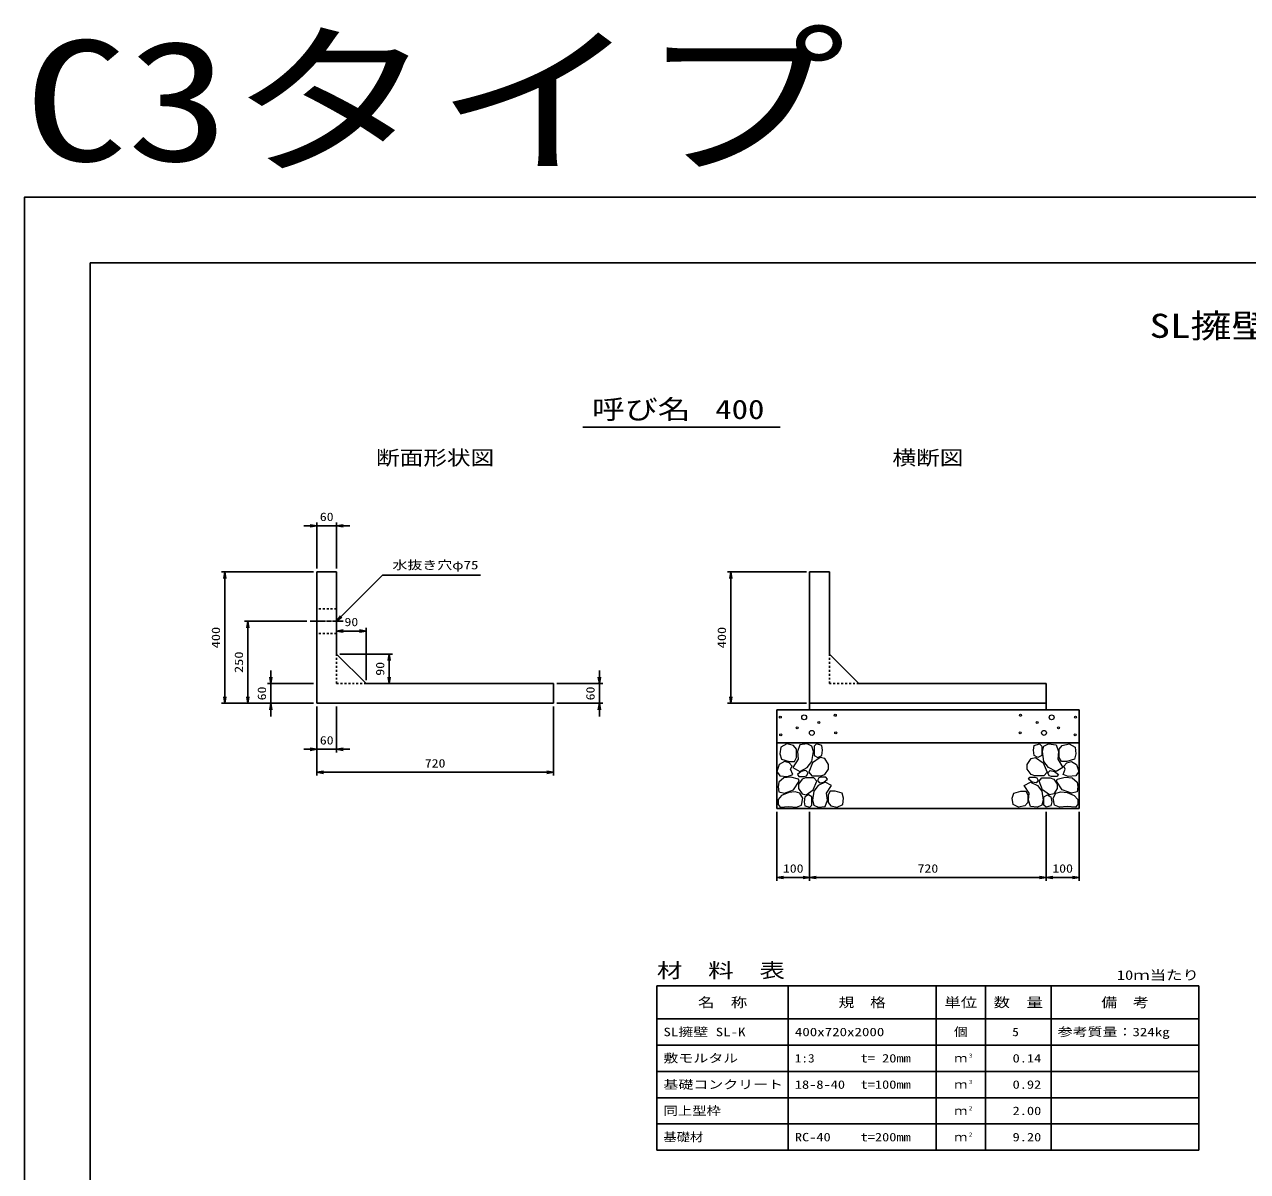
# Model space of a CAD drawing. Units: millimetres at full size; some dimension numbers follow another scale. Extents: x 0 to 8410, y 0 to 6466.
# Drawn here: x 0 to 3723, y 2975 to 6466 of the extents above; entities that cross this region are included whole.
import ezdxf
from ezdxf.enums import TextEntityAlignment as Align

# ---------------------------------------------------------------- set-up
doc = ezdxf.new("R2010")
doc.units = ezdxf.units.MM
doc.linetypes.add('CHAIN', pattern=[18.5, 12, -1.5, 3.5, -1.5])
doc.linetypes.add('DASHED_SPACED', pattern=[12, 6, -6])
for name, color, linetype, lineweight in [('D-BMK', 2, 'CHAIN', 25), ('D-DCR-HCHn', 4, 'Continuous', 9), ('D-MTR-FRAM', 7, 'Continuous', 25), ('D-MTR-LINE', 7, 'Continuous', 25), ('D-STR-DIM', 7, 'Continuous', 25), ('D-STR-STRn', 1, 'Continuous', 25), ('D-STR-TXT', 7, 'Continuous', 25), ('D-TTL', 2, 'Continuous', 25), ('D-TTL-TXT', 7, 'Continuous', 25)]:
    doc.layers.add(name, color=color, linetype=linetype, lineweight=lineweight)
doc.layers.add('D-MTR', color=7, linetype='Continuous')
doc.layers.add('D-MTR-TXT', color=7, linetype='Continuous')
doc.styles.add('ＭＳ ゴシック', font='')
doc.styles.get('ＭＳ ゴシック').set_extended_font_data('MS Gothic')

# ---------------------------------------------------------------- blocks, each defined once
blk = doc.blocks.new('open_arrow')
at = {"color": 0, "linetype": 'Continuous', "lineweight": -2}
blk.add_lwpolyline([(7.5, 1.25), (0, 0), (7.5, -1.25)], dxfattribs=at)

msp = doc.modelspace()

# ---------------------------------------------------------------- linework, layer by layer
at = {"layer": 'D-BMK'}
msp.add_line((970, 4650), (870, 4650), dxfattribs=at)
at = {"layer": 'D-DCR-HCHn'}
for points in [[(2341.198, 4271.594), (2320.395, 4276.217), (2301.904, 4266.971), (2299.592, 4246.168), (2304.215, 4229.988), (2327.33, 4223.053), (2343.51, 4223.053), (2350.444, 4234.611), (2350.444, 4260.037)], [(2359.69, 4273.906), (2352.756, 4253.102), (2355.067, 4229.988), (2338.887, 4204.562), (2359.69, 4193.005), (2382.805, 4204.562), (2396.673, 4223.053), (2401.296, 4253.102), (2396.673, 4269.283), (2382.805, 4276.217)], [(2403.608, 4269.283), (2403.608, 4241.545), (2415.165, 4234.611), (2426.722, 4241.545), (2429.034, 4257.725), (2426.722, 4271.594), (2410.542, 4276.217)], [(3096.392, 4269.283), (3096.392, 4241.545), (3084.835, 4234.611), (3073.278, 4241.545), (3070.966, 4257.725), (3073.278, 4271.594), (3089.458, 4276.217)], [(3140.31, 4273.906), (3147.244, 4253.102), (3144.933, 4229.988), (3161.113, 4204.562), (3140.31, 4193.005), (3117.195, 4204.562), (3103.327, 4223.053), (3098.704, 4253.102), (3103.327, 4269.283), (3117.195, 4276.217)], [(3158.802, 4271.594), (3179.605, 4276.217), (3198.096, 4266.971), (3200.408, 4246.168), (3195.785, 4229.988), (3172.67, 4223.053), (3156.49, 4223.053), (3149.556, 4234.611), (3149.556, 4260.037)], [(2297.281, 4213.808), (2290.346, 4193.005), (2299.592, 4179.136), (2322.707, 4176.824), (2338.488, 4183.599), (2331.952, 4199.939), (2336.575, 4209.185), (2327.33, 4218.431), (2313.461, 4223.053)], [(2398.985, 4218.431), (2387.427, 4190.693), (2396.673, 4179.136), (2424.411, 4179.136), (2435.968, 4183.759), (2447.525, 4199.939), (2447.525, 4213.808), (2435.968, 4232.299), (2422.099, 4234.611)], [(3101.015, 4218.431), (3112.573, 4190.693), (3103.327, 4179.136), (3075.589, 4179.136), (3064.032, 4183.759), (3052.475, 4199.939), (3052.475, 4213.808), (3064.032, 4232.299), (3077.901, 4234.611)], [(3202.719, 4213.808), (3209.654, 4193.005), (3200.408, 4179.136), (3177.293, 4176.824), (3161.512, 4183.599), (3168.048, 4199.939), (3163.425, 4209.185), (3172.67, 4218.431), (3186.539, 4223.053)], [(2341.155, 4137.009), (2358.277, 4162.692), (2356.137, 4169.112), (2332.594, 4175.533), (2311.192, 4173.393), (2296.21, 4160.551), (2294.07, 4145.57), (2296.21, 4130.588), (2313.332, 4126.308)], [(2364.313, 4193.005), (2352.756, 4183.759), (2357.379, 4176.824), (2373.559, 4176.824), (2380.493, 4179.136), (2385.116, 4188.382), (2378.182, 4195.316)], [(2401.082, 4137.009), (2411.783, 4162.692), (2403.222, 4173.393), (2377.539, 4173.393), (2366.838, 4169.112), (2356.137, 4154.131), (2356.137, 4141.289), (2366.838, 4124.167), (2379.679, 4122.027)], [(2433.185, 4160.551), (2443.886, 4169.112), (2439.606, 4175.533), (2424.624, 4175.533), (2418.204, 4173.393), (2413.923, 4164.832), (2420.344, 4158.411)], [(3066.815, 4160.551), (3056.114, 4169.112), (3060.394, 4175.533), (3075.376, 4175.533), (3081.796, 4173.393), (3086.077, 4164.832), (3079.656, 4158.411)], [(3098.918, 4137.009), (3088.217, 4162.692), (3096.778, 4173.393), (3122.461, 4173.393), (3133.162, 4169.112), (3143.863, 4154.131), (3143.863, 4141.289), (3133.162, 4124.167), (3120.321, 4122.027)], [(3135.687, 4193.005), (3147.244, 4183.759), (3142.621, 4176.824), (3126.441, 4176.824), (3119.507, 4179.136), (3114.884, 4188.382), (3121.818, 4195.316)], [(3158.845, 4137.009), (3141.723, 4162.692), (3143.863, 4169.112), (3167.406, 4175.533), (3188.808, 4173.393), (3203.79, 4160.551), (3205.93, 4145.57), (3203.79, 4130.588), (3186.668, 4126.308)], [(2437.466, 4085.643), (2443.886, 4104.905), (2441.746, 4126.308), (2456.728, 4149.85), (2437.466, 4160.551), (2416.063, 4149.85), (2403.222, 4132.728), (2398.941, 4104.905), (2403.222, 4089.924), (2416.063, 4083.503)], [(2454.588, 4087.783), (2473.85, 4083.503), (2490.972, 4092.064), (2493.112, 4111.326), (2488.831, 4126.308), (2467.429, 4132.728), (2452.447, 4132.728), (2446.027, 4122.027), (2446.027, 4098.484)], [(3045.412, 4087.783), (3026.15, 4083.503), (3009.028, 4092.064), (3006.888, 4111.326), (3011.169, 4126.308), (3032.571, 4132.728), (3047.553, 4132.728), (3053.973, 4122.027), (3053.973, 4098.484)], [(3062.534, 4085.643), (3056.114, 4104.905), (3058.254, 4126.308), (3043.272, 4149.85), (3062.534, 4160.551), (3083.937, 4149.85), (3096.778, 4132.728), (3101.059, 4104.905), (3096.778, 4089.924), (3083.937, 4083.503)], [(2349.716, 4083.503), (2364.698, 4089.924), (2368.978, 4111.326), (2360.417, 4126.308), (2345.435, 4130.588), (2326.173, 4128.448), (2304.771, 4119.887), (2294.07, 4107.045), (2294.07, 4092.064), (2300.49, 4083.503), (2326.173, 4085.643)], [(2396.801, 4089.924), (2396.801, 4115.606), (2386.1, 4122.027), (2375.399, 4115.606), (2373.259, 4100.625), (2375.399, 4087.783), (2390.381, 4083.503)], [(3103.199, 4089.924), (3103.199, 4115.606), (3113.9, 4122.027), (3124.601, 4115.606), (3126.741, 4100.625), (3124.601, 4087.783), (3109.619, 4083.503)], [(3150.284, 4083.503), (3135.302, 4089.924), (3131.022, 4111.326), (3139.583, 4126.308), (3154.565, 4130.588), (3173.827, 4128.448), (3195.229, 4119.887), (3205.93, 4107.045), (3205.93, 4092.064), (3199.51, 4083.503), (3173.827, 4085.643)]]:
    msp.add_lwpolyline(points, close=True, dxfattribs=at)
for centre, radius in [((2300.727, 4357.43), 3), ((2373.336, 4357.43), 7.5), ((2468.131, 4363.481), 3), ((3031.869, 4363.481), 3), ((3126.664, 4357.43), 7.5), ((3199.273, 4357.43), 3), ((2352.292, 4325.761), 3), ((2417.708, 4341.639), 3), ((3082.292, 4341.639), 3), ((3147.708, 4325.761), 3), ((2301.869, 4303.919), 3), ((2396.664, 4309.97), 7.5), ((2469.273, 4309.97), 3), ((3030.727, 4309.97), 3), ((3103.336, 4309.97), 7.5), ((3198.131, 4303.919), 3)]:
    msp.add_circle(centre, radius, dxfattribs=at)
at = {"layer": 'D-MTR-FRAM'}
for p, q in [((1925, 3540), (3575, 3540)), ((1925, 3540), (1925, 3040)), ((3575, 3540), (3575, 3040)), ((1925, 3040), (3575, 3040))]:
    msp.add_line(p, q, dxfattribs=at)
at = {"layer": 'D-MTR-LINE'}
for p, q in [((2325, 3540), (2325, 3040)), ((2775, 3540), (2775, 3040)), ((2925, 3540), (2925, 3040)), ((3125, 3540), (3125, 3040)), ((1925, 3440), (3575, 3440)), ((1925, 3360), (3575, 3360)), ((1925, 3280), (3575, 3280)), ((1925, 3200), (3575, 3200)), ((1925, 3120), (3575, 3120))]:
    msp.add_line(p, q, dxfattribs=at)
at = {"layer": 'D-STR-DIM'}
for p, q in [((850, 4940), (990, 4940)), ((890, 4810), (890, 4950)), ((950, 4810), (950, 4950)), ((880, 4800), (600, 4800)), ((610, 4400), (610, 4800)), ((2380, 4800), (2140, 4800)), ((2150, 4400), (2150, 4800)), ((860, 4650), (670, 4650)), ((680, 4400), (680, 4650)), ((1040, 4620), (950, 4620)), ((1040, 4470), (1040, 4630)), ((960, 4550), (1120, 4550)), ((1110, 4550), (1110, 4460)), ((750, 4360), (750, 4500)), ((1750, 4360), (1750, 4500)), ((880, 4460), (740, 4460)), ((1620, 4460), (1760, 4460)), ((880, 4400), (600, 4400)), ((880, 4400), (670, 4400)), ((880, 4400), (740, 4400)), ((1620, 4400), (1760, 4400)), ((2380, 4400), (2140, 4400)), ((890, 4390), (890, 4250)), ((890, 4390), (890, 4180)), ((950, 4390), (950, 4250)), ((1610, 4390), (1610, 4180)), ((850, 4260), (990, 4260)), ((890, 4190), (1610, 4190)), ((2290, 4070), (2290, 3860)), ((2390, 4070), (2390, 3860)), ((2390, 4070), (2390, 3860)), ((3110, 4070), (3110, 3860)), ((3110, 4070), (3110, 3860)), ((3210, 4070), (3210, 3860)), ((2390, 3870), (2290, 3870)), ((2390, 3870), (3110, 3870)), ((3110, 3870), (3210, 3870))]:
    msp.add_line(p, q, dxfattribs=at)
at = {"layer": 'D-STR-STRn'}
for p, q in [((890, 4800), (890, 4400)), ((950, 4800), (890, 4800)), ((950, 4550), (950, 4800)), ((2390, 4800), (2390, 4400)), ((2450, 4800), (2390, 4800)), ((2450, 4550), (2450, 4800)), ((950, 4550), (1040, 4460)), ((2450, 4550), (2540, 4460)), ((1610, 4460), (1040, 4460)), ((1610, 4400), (1610, 4460)), ((3110, 4460), (2540, 4460)), ((3110, 4400), (3110, 4460)), ((890, 4400), (1610, 4400)), ((2390, 4400), (3110, 4400)), ((2390, 4400), (2390, 4380)), ((3110, 4400), (3110, 4380)), ((2290, 4080), (2290, 4380)), ((2290, 4380), (3210, 4380)), ((3210, 4380), (3210, 4080)), ((2290, 4280), (3210, 4280)), ((2290, 4080), (3210, 4080))]:
    msp.add_line(p, q, dxfattribs=at)
at = {"layer": 'D-STR-STRn', "linetype": 'DASHED_SPACED'}
for p, q in [((950, 4687.5), (890, 4687.5)), ((950, 4612.5), (890, 4612.5))]:
    msp.add_line(p, q, dxfattribs=at)
at = {"layer": 'D-STR-STRn', "color": 2, "linetype": 'DASHED_SPACED'}
for p, q in [((950, 4550), (950, 4460)), ((2450, 4550), (2450, 4460)), ((1040, 4460), (950, 4460)), ((2540, 4460), (2450, 4460))]:
    msp.add_line(p, q, dxfattribs=at)
at = {"layer": 'D-STR-TXT'}
msp.add_lwpolyline([(950, 4650), (1090, 4790), (1110, 4790), (1388.096, 4790)], dxfattribs=at)
at = {"layer": 'D-TTL'}
for points in [[(0, 0), (8410, 0), (8410, 5940), (0, 5940)], [(200, 200), (8210, 200), (8210, 5740), (200, 5740)]]:
    msp.add_lwpolyline(points, close=True, dxfattribs=at)
at = {"layer": 'D-TTL-TXT'}
msp.add_line((1700, 5240), (2300, 5240), dxfattribs=at)

# ---------------------------------------------------------------- block references
at = {"layer": 'D-STR-DIM', "xscale": 2.67, "yscale": 2.67}
for p, rotation in [((890, 4940), 180), ((610, 4800), 270), ((2150, 4800), 270), ((680, 4650), 270), ((1040, 4620), 180), ((1110, 4550), 270), ((750, 4460), 90), ((1110, 4460), 90), ((1750, 4460), 90), ((610, 4400), 90), ((680, 4400), 90), ((750, 4400), 270), ((1750, 4400), 270), ((2150, 4400), 90), ((890, 4260), 180), ((1610, 4190), 180), ((2390, 3870), 180), ((3110, 3870), 180), ((3210, 3870), 180)]:
    msp.add_blockref('open_arrow', p, dxfattribs=dict(at, rotation=rotation))
for p in [(950, 4940), (950, 4620), (950, 4260), (890, 4190), (2290, 3870), (2390, 3870), (3110, 3870)]:
    msp.add_blockref('open_arrow', p, dxfattribs=at)
at = {"layer": 'D-STR-TXT', "xscale": 2.67, "yscale": 2.67, "rotation": 45}
msp.add_blockref('open_arrow', (950, 4650), dxfattribs=at)

# ---------------------------------------------------------------- texts
at = {"layer": 'D-MTR', "style": 'ＭＳ ゴシック', "width": 1.3}
msp.add_text('材\u3000料\u3000表', height=43.99, dxfattribs=at).set_placement((1925, 3552), align=Align.BOTTOM_LEFT)
at = {"layer": 'D-MTR', "style": 'ＭＳ ゴシック', "width": 1.25}
msp.add_text('10ｍ当たり', height=29.33, dxfattribs=at).set_placement((3575, 3549.667), align=Align.BOTTOM_RIGHT)
at = {"layer": 'D-MTR-TXT', "style": 'ＭＳ ゴシック'}
for s, height, width, p in [('名\u3000称', 29.33, 1.25, (2125, 3490)), ('規\u3000格', 29.33, 1.2, (2550, 3490)), ('単位', 29.33, 1.25, (2850, 3490)), ('数\u3000量', 29.33, 1.25, (3025, 3490)), ('備\u3000考', 29.33, 1.2, (3350, 3490)), ('個', 25.66, 1.2, (2850, 3400)), ('ｍ', 25.66, 1.15, (2850, 3320)), ('ｍ', 25.66, 1.15, (2850, 3240)), ('ｍ', 25.66, 1.15, (2850, 3160)), ('ｍ', 25.66, 1.15, (2850, 3080))]:
    msp.add_text(s, height=height, dxfattribs=dict(at, width=width)).set_placement(p, align=Align.MIDDLE_CENTER)
for s, width, p in [('SL擁壁 SL-K', 1.3, (1945, 3400)), ('400x720x2000', 1.3, (2345, 3400)), ('参考質量：324kg', 1.3, (3145, 3400)), ('敷モルタル', 1.3, (1945, 3320)), ('1:3', 1.15, (2345, 3320)), ('t= 20mm', 1.25, (2545, 3320)), ('基礎コンクリート', 1.3, (1945, 3240)), ('18-8-40', 1.25, (2345, 3240)), ('t=100mm', 1.25, (2545, 3240)), ('同上型枠', 1.25, (1945, 3160)), ('基礎材', 1.15, (1945, 3080)), ('RC-40', 1.25, (2345, 3080)), ('t=200mm', 1.25, (2545, 3080))]:
    msp.add_text(s, height=25.66, dxfattribs=dict(at, width=width)).set_placement(p, align=Align.MIDDLE_LEFT)
for s, width, p in [('5', 1.15, (3026.777, 3400)), ('0.14', 1.25, (3095, 3320)), ('0.92', 1.25, (3095, 3240)), ('2.00', 1.25, (3095, 3160)), ('9.20', 1.25, (3095, 3080))]:
    msp.add_text(s, height=25.66, dxfattribs=dict(at, width=width)).set_placement(p, align=Align.MIDDLE_RIGHT)
at = {"layer": 'D-MTR-TXT', "style": 'ＭＳ ゴシック', "width": 1.15}
for s, p in [('3', (2875, 3317.667)), ('3', (2875, 3237.667)), ('2', (2875, 3157.667)), ('2', (2875, 3077.667))]:
    msp.add_text(s, height=12.83, dxfattribs=at).set_placement(p, align=Align.BOTTOM_LEFT)
at = {"layer": 'D-STR-DIM', "style": 'ＭＳ ゴシック', "width": 1.2}
for s, p in [('60', (920, 4967.5)), ('90', (995, 4647.5)), ('60', (920, 4287.5)), ('720', (1250, 4217.5)), ('100', (2340, 3897.5)), ('720', (2750, 3897.5)), ('100', (3160, 3897.5))]:
    msp.add_text(s, height=25.66, dxfattribs=at).set_placement(p, align=Align.MIDDLE_CENTER)
at = {"layer": 'D-STR-DIM', "style": 'ＭＳ ゴシック'}
for s, width, p in [('400', 1.25, (582.5, 4600)), ('400', 1.25, (2122.5, 4600)), ('250', 1.25, (652.5, 4525)), ('90', 1.2, (1082.5, 4505)), ('60', 1.2, (722.5, 4430)), ('60', 1.2, (1722.5, 4430))]:
    msp.add_text(s, height=25.66, rotation=90, dxfattribs=dict(at, width=width)).set_placement(p, align=Align.MIDDLE_CENTER)
at = {"layer": 'D-STR-TXT', "style": 'ＭＳ ゴシック', "width": 1.3}
msp.add_text('水抜き穴φ75', height=25.66, dxfattribs=at).set_placement((1120, 4800), align=Align.BOTTOM_LEFT)
at = {"layer": 'D-TTL-TXT', "style": 'ＭＳ ゴシック', "width": 1.25}
msp.add_text('C3タイプ', height=366.6, dxfattribs=at).set_placement((0, 5940), align=Align.BOTTOM_LEFT)
at = {"layer": 'D-TTL-TXT', "style": 'ＭＳ ゴシック'}
for s, height, width, p in [('SL擁壁・SL-K・C3 (車道用)', 73.31, 1.25, (4205, 5490)), ('呼び名', 58.65, 1.25, (1877.5, 5247.5)), ('400', 58.65, 1.25, (2177.5, 5247.5)), ('断面形状図', 43.99, 1.2, (1250, 5112)), ('横断図', 43.99, 1.2, (2750, 5112))]:
    msp.add_text(s, height=height, dxfattribs=dict(at, width=width)).set_placement(p, align=Align.BOTTOM_CENTER)

doc.saveas('drawing.dxf')
